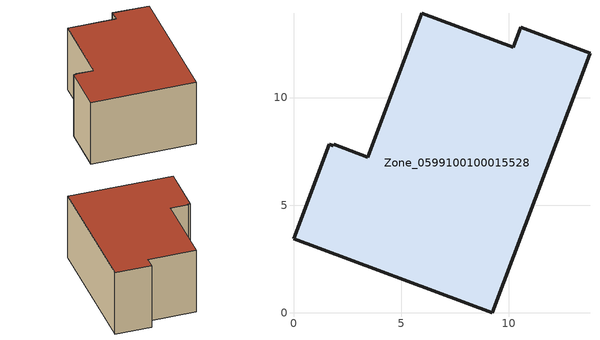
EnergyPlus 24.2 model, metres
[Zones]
Zone_0599100100015528
 floor ground (C_G): 1.85,7.75 1.87,7.83 3.44,7.24 5.96,13.92 10.2,12.33 10.56,13.27 13.76,12.05 13.74,12 9.22,0 0,3.46 1.67,7.83 z0
 wall outside (C_F): 1.67,7.83 0,3.46 9.22,0 13.74,12 13.76,12.05 10.56,13.27 10.2,12.33 5.96,13.92 3.44,7.24 1.87,7.83 1.85,7.75 1.67,7.83 z0:6.51
 roof outside (C_R): 1.87,7.83 1.85,7.75 1.67,7.83 0,3.46 9.22,0 13.74,12 13.76,12.05 10.56,13.27 10.2,12.33 5.96,13.92 3.44,7.24 z6.51
[BUILDING]
Pand.0599100100015528: North Axis=0; Terrain=City; Loads Convergence Tolerance Value=0.04; Temperature Convergence Tolerance Value=0.4; Solar Distribution=FullExterior; Maximum Number of Warmup Days=25; Minimum Number of Warmup Days=1
[Site:Location]
Rotterdam.The.Hague.AP_ZH_NLD Design_Conditions: Latitude=51.96; Longitude=4.45; Time Zone=1; Elevation=-4.5
[SITE:GROUNDTEMPERATURE:BUILDINGSURFACE]
18, 18, 18, 18, 18, 18, 18, 18, 18, 18, 18, 18
[MATERIAL] Thermal Absorptance=0.9; Solar Absorptance=0.7; Visible Absorptance=0.7
Name | Roughness | Thickness | Conductivity | Density | Specific Heat
G.D.2015-2018 | MediumSmooth | 0.15 | 0.0428571 | 540 | 1210
F.D.2015-2018 | Rough | 0.3 | 0.0666667 | 1920 | 840
R.D.2015-2018 | MediumRough | 0.2 | 0.0333333 | 1500 | 1000
[CONSTRUCTION]
C_G: G.D.2015-2018
C_F: F.D.2015-2018
C_R: R.D.2015-2018
[ZONE]
Zone_0599100100015528: Type=1; Multiplier=1; Ceiling Height=Autocalculate; Volume=Autocalculate; Floor Area=autocalculate; Part of Total Floor Area=Yes
[ZONEINFILTRATION:DESIGNFLOWRATE]
Infil_Zone_0599100100015528: Zone or ZoneList or Space or SpaceList=Zone_0599100100015528; Schedule=AlwaysOn; Design Flow Rate Calculation Method=Flow/Area; Flow Rate per Floor Area=0.0021; Constant Term Coefficient=1; Temperature Term Coefficient=0; Velocity Term Coefficient=0; Velocity Squared Term Coefficient=0
[HVACTEMPLATE:ZONE:IDEALLOADSAIRSYSTEM]
Zone_0599100100015528: Maximum Heating Supply Air Temperature=50; Minimum Cooling Supply Air Temperature=13; Maximum Heating Supply Air Humidity Ratio=0.0156; Minimum Cooling Supply Air Humidity Ratio=0.0077; Heating Limit=NoLimit; Cooling Limit=NoLimit; Dehumidification Control Type=ConstantSensibleHeatRatio; Cooling Sensible Heat Ratio=0.7; Dehumidification Setpoint=60; Humidification Control Type=None; Humidification Setpoint=30; Outdoor Air Method=None; Outdoor Air Flow Rate per Person=0.00944; Outdoor Air Flow Rate per Zone Floor Area=0; Outdoor Air Flow Rate per Zone=0; Demand Controlled Ventilation Type=None; Outdoor Air Economizer Type=NoEconomizer; Heat Recovery Type=None; Sensible Heat Recovery Effectiveness=0.7; Latent Heat Recovery Effectiveness=0.65
[ZONECONTROL:THERMOSTAT]
ThermostatControl_Zone_0599100100015528: Zone or ZoneList=Zone_0599100100015528; Control Type Schedule=DualSetpointControlType; Control 1=Thermostat_Zone_0599100100015528; Temperature Difference Between Cutout And Setpoint=0
[THERMOSTATSETPOINT:DUALSETPOINT]
Thermostat_Zone_0599100100015528: Heating Setpoint Temperature Schedule=HeatingSetpoint_Zone_0599100100015528; Cooling Setpoint Temperature Schedule=CoolingSetpoint_Zone_0599100100015528
[SCHEDULE:COMPACT]
HeatingSetpoint_Zone_0599100100015528: Through: 12/31, For: AllDays, Until: 24:00, 21
CoolingSetpoint_Zone_0599100100015528: Through: 12/31, For: AllDays, Until: 24:00, 24
DualSetpointControlType: Through: 12/31, For: AllDays, Until: 24:00, 4
AlwaysOn: Through: 12/31, For: AllDays, Until: 24:00, 1
